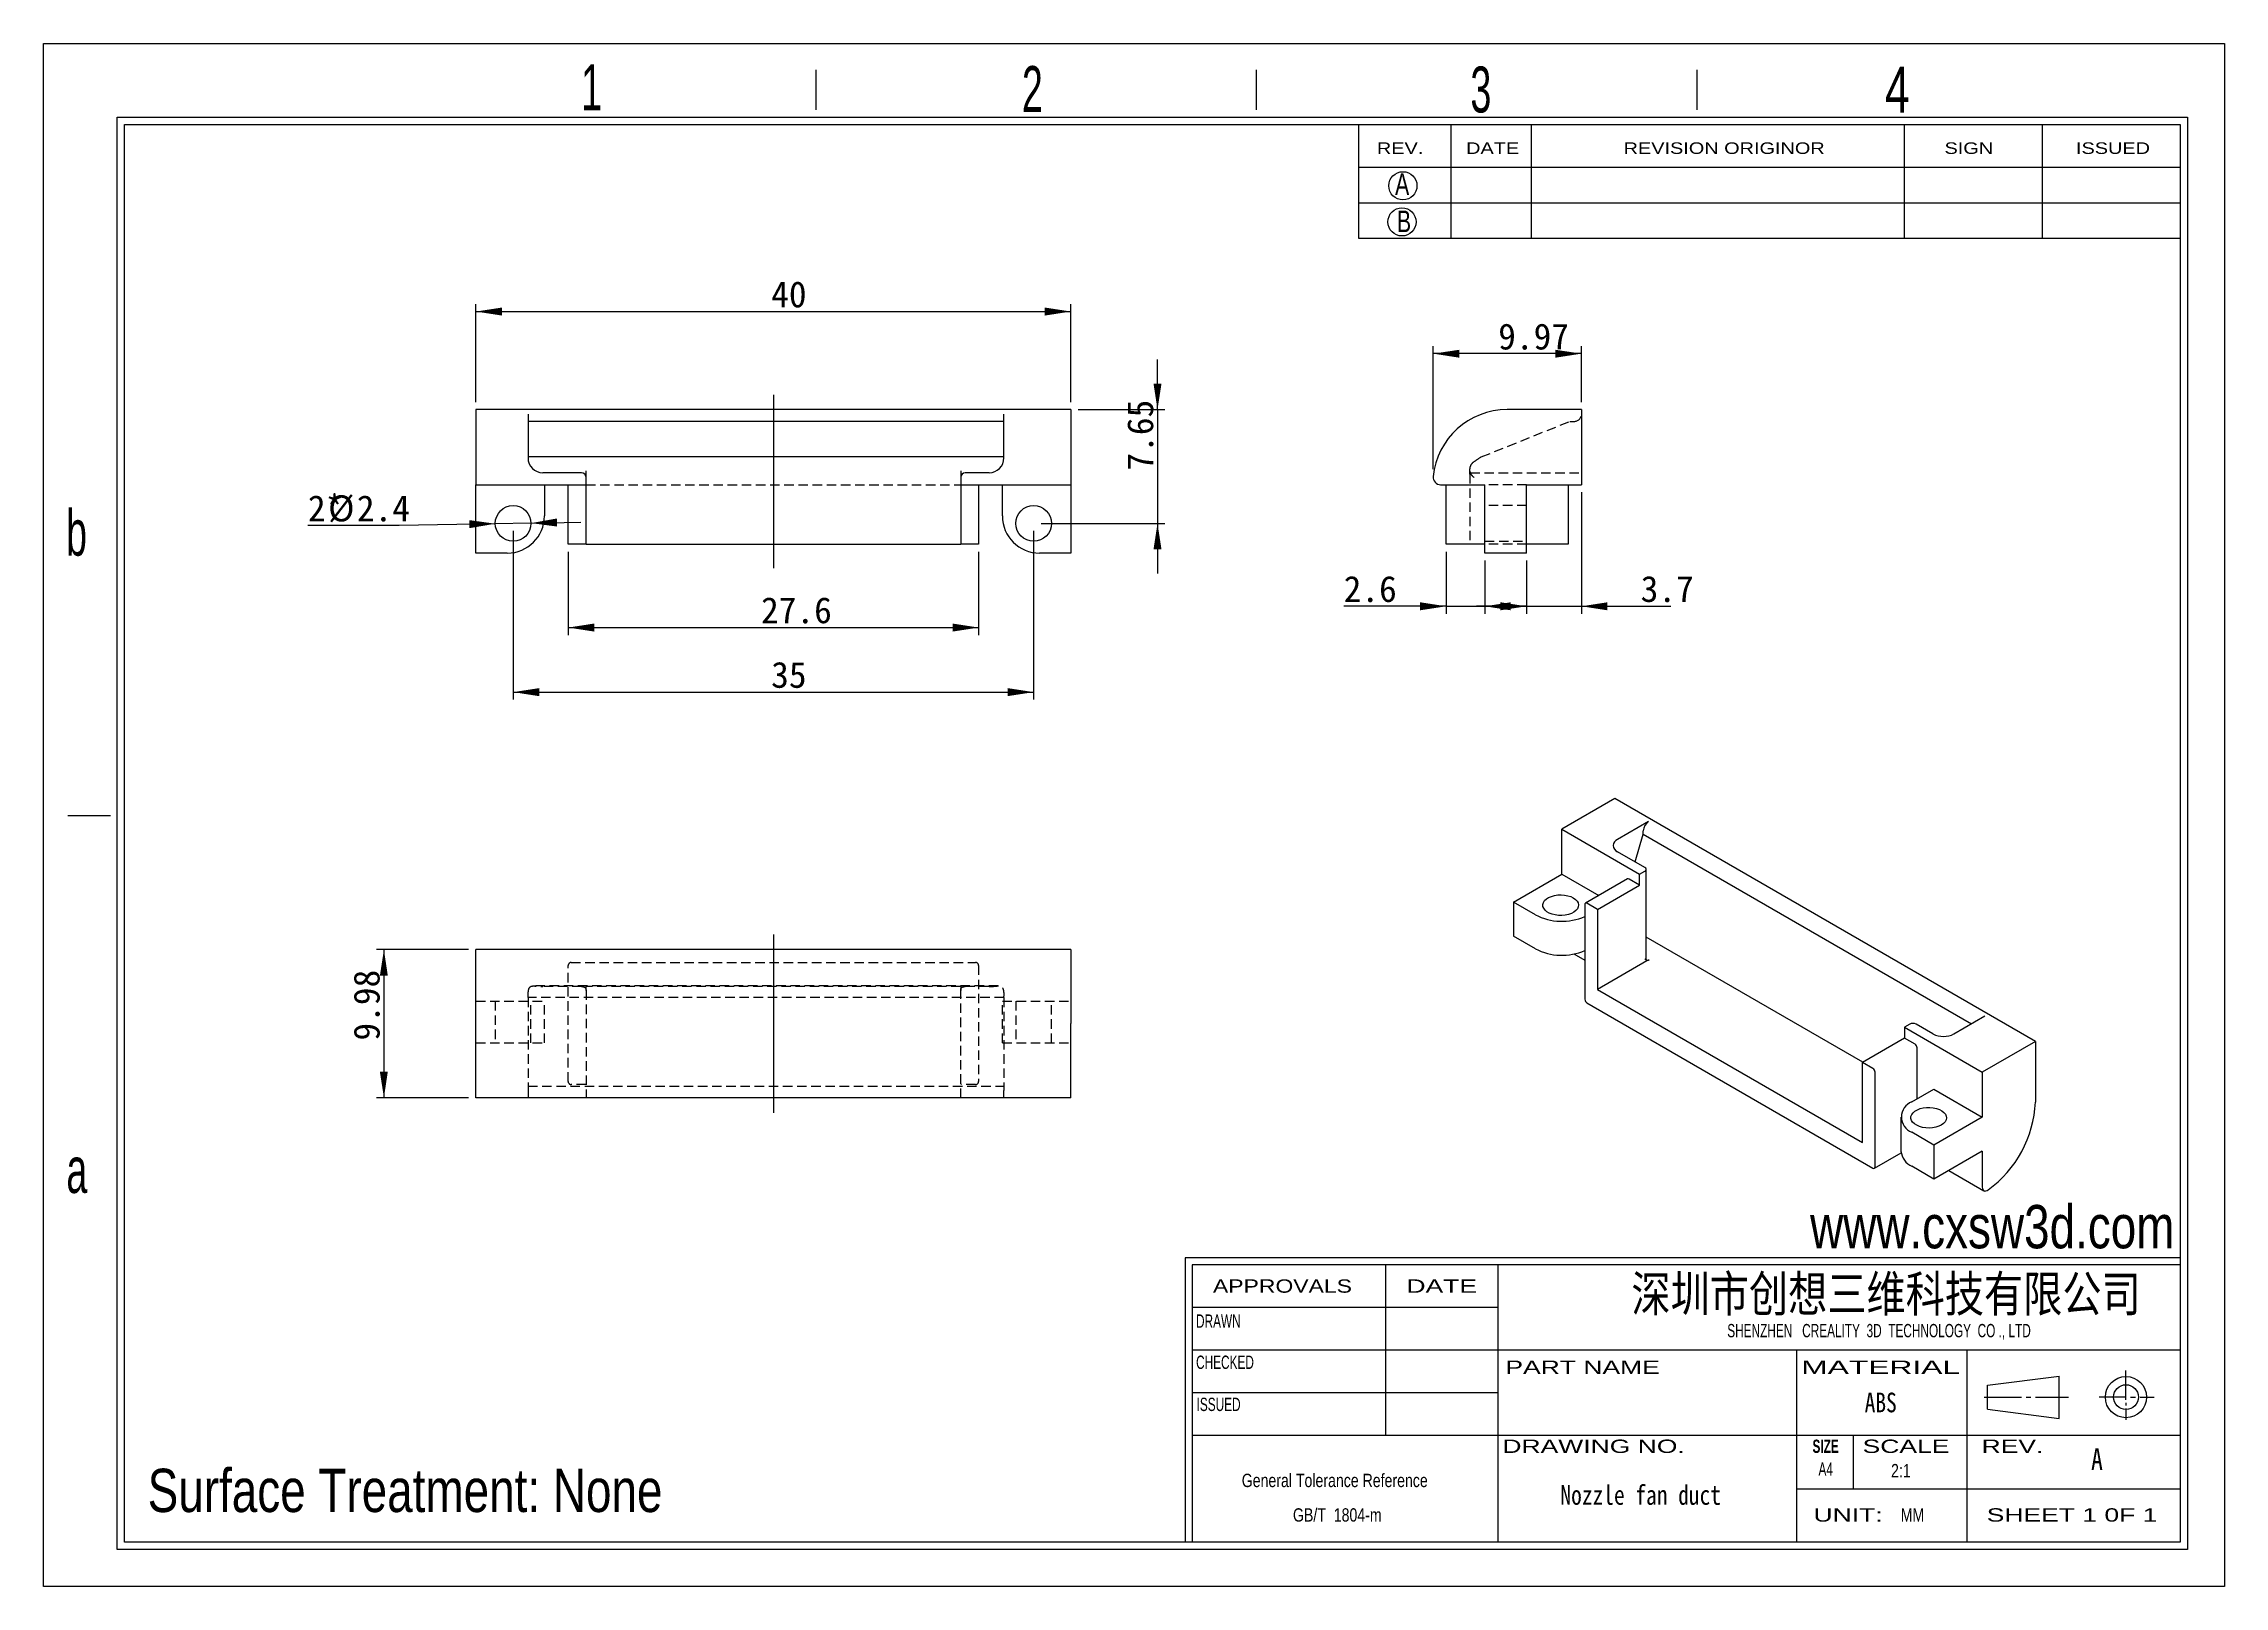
# Model space of a CAD drawing. Extents: x 1 to 148, y 1 to 104.
import ezdxf

# ---------------------------------------------------------------- set-up
doc = ezdxf.new("R2010")
doc.units = 0
doc.header["$LTSCALE"] = 0.5
for name, pattern in [('SLD-中心线', [34.29, 30.48, -1.27, 1.27, -1.27]), ('SLD-实线', [0]), ('SLD-点画线', [10.16, 6.35, -1.27, 1.27, -1.27]), ('SLD-虚线', [1.905, 1.27, -0.635])]:
    doc.linetypes.add(name, pattern=pattern)
doc.layers.get('0').update_dxf_attribs({"linetype": 'CONTINUOUS'})
for name, color, linetype in [('DIM', 5, 'SLD-实线'), ('SLD-0', 179, 'SLD-实线'), ('中心线', 1, 'SLD-点画线')]:
    doc.layers.add(name, color=color, linetype=linetype)
doc.styles.add('SLDTEXTSTYLE0', font='arial.ttf', dxfattribs={"width": 0.7584})
doc.styles.add('SLDTEXTSTYLE1', font='arial.ttf', dxfattribs={"width": 0.63516})
doc.styles.add('SLDTEXTSTYLE10', font='', dxfattribs={"width": 0.8})
doc.styles.add('SLDTEXTSTYLE11', font='', dxfattribs={"width": 0.67})
doc.styles.add('SLDTEXTSTYLE12', font='')
doc.styles.add('SLDTEXTSTYLE2', font='GOTHIC.TTF', dxfattribs={"width": 0.7304})
doc.styles.add('SLDTEXTSTYLE3', font='GOTHIC.TTF', dxfattribs={"width": 0.61171})
doc.styles.add('SLDTEXTSTYLE4', font='arialbd.ttf', dxfattribs={"width": 0.63516})
doc.styles.add('SLDTEXTSTYLE5', font='arial.ttf', dxfattribs={"width": 1.422})
doc.styles.add('SLDTEXTSTYLE6', font='arial.ttf', dxfattribs={"width": 1.2324})
doc.styles.add('SLDTEXTSTYLE7', font='arial.ttf', dxfattribs={"width": 1.7064})
doc.styles.add('SLDTEXTSTYLE8', font='', dxfattribs={"width": 0.8, "bigfont": 'bigfont'})
doc.styles.add('SLDTEXTSTYLE9', font='', dxfattribs={"width": 0.8})
doc.styles.get('SLDTEXTSTYLE10').set_extended_font_data('宋体', bold=True)
doc.styles.get('SLDTEXTSTYLE11').set_extended_font_data('宋体')
doc.styles.get('SLDTEXTSTYLE12').set_extended_font_data('宋体')
doc.styles.get('SLDTEXTSTYLE8').set_extended_font_data('宋体', bold=True)
doc.styles.get('SLDTEXTSTYLE9').set_extended_font_data('宋体')
doc.dimstyles.new('SLDDIMSTYLE0', dxfattribs={"dimtxt": 1.75, "dimasz": 1.75, "dimexe": 0, "dimexo": 0.0625, "dimgap": 0.4375, "dimtad": 2, "dimrnd": 1e-09, "dimzin": 12, "dimdsep": 46, "dimtxsty": 'SLDTEXTSTYLE11', "dimsah": 1, "dimcen": 0.09, "dimadec": 0, "dimazin": 0, "dimtfac": 1, "dimtofl": 0, "dimtmove": 0, "dimatfit": 3, "dimfxl": 0, "dimtolj": 1, "dimtzin": 12, "dimarcsym": 0})
doc.dimstyles.new('SLDDIMSTYLE1', dxfattribs={"dimtxt": 1.75, "dimasz": 1.75, "dimexe": 0, "dimexo": 0.0625, "dimgap": 0.4375, "dimtad": 0, "dimtih": 1, "dimtoh": 1, "dimrnd": 1e-09, "dimzin": 12, "dimdsep": 46, "dimtxsty": 'SLDTEXTSTYLE11', "dimsah": 1, "dimcen": 0, "dimadec": 0, "dimazin": 0, "dimtfac": 1, "dimtmove": 0, "dimatfit": 3, "dimfxl": 0, "dimtolj": 1, "dimtzin": 12, "dimarcsym": 0})
doc.dimstyles.new('SLDDIMSTYLE2', dxfattribs={"dimtxt": 1.75, "dimasz": 1.75, "dimexe": 0, "dimexo": 0.0625, "dimgap": 0.4375, "dimtad": 2, "dimrnd": 1e-09, "dimzin": 12, "dimdsep": 46, "dimtxsty": 'SLDTEXTSTYLE11', "dimsah": 1, "dimcen": 0.09, "dimadec": 0, "dimazin": 0, "dimtfac": 1, "dimtmove": 0, "dimatfit": 0, "dimfxl": 0, "dimtolj": 1, "dimtzin": 12, "dimarcsym": 0})

# ---------------------------------------------------------------- blocks, each defined once
blk = doc.blocks.new('SW_NOTE_0')
at = {"layer": 'SLD-0', "color": 0, "char_height": 0.8963, "attachment_point": 2, "style": 'SLDTEXTSTYLE0'}
for s, insert in [('General Tolerance Reference ', (6.51, 1.16)), (' GB/T  1804-m', (6.55, -1.16))]:
    blk.add_mtext(s, dxfattribs=dict(at, insert=insert))
blk = doc.blocks.new('_D')
at = {"layer": 'DIM'}
for p, q in [((29.98, 80.24), (29.98, 86.83)), ((69.98, 80.24), (69.98, 86.83)), ((29.98, 86.33), (69.98, 86.33))]:
    blk.add_line(p, q, dxfattribs=at)
for points in [[(29.98, 86.33), (31.73, 86.06), (31.73, 86.6)], [(69.98, 86.33), (68.23, 86.6), (68.23, 86.06)]]:
    blk.add_solid(points, dxfattribs=at)
at = {"layer": 'DIM', "insert": (49.83, 88.36), "char_height": 1.75, "attachment_point": 1, "style": 'SLDTEXTSTYLE12'}
blk.add_mtext('40', dxfattribs=at)
blk = doc.blocks.new('_D_1')
at = {"layer": 'DIM'}
for p, q in [((32.48, 71.59), (32.48, 60.25)), ((67.48, 71.59), (67.48, 60.25)), ((32.48, 60.75), (67.48, 60.75))]:
    blk.add_line(p, q, dxfattribs=at)
for points in [[(32.48, 60.75), (34.23, 60.48), (34.23, 61.02)], [(67.48, 60.75), (65.73, 61.02), (65.73, 60.48)]]:
    blk.add_solid(points, dxfattribs=at)
at = {"layer": 'DIM', "insert": (49.83, 62.79), "char_height": 1.75, "attachment_point": 1, "style": 'SLDTEXTSTYLE12'}
blk.add_mtext('35', dxfattribs=at)
blk = doc.blocks.new('_D_2')
at = {"layer": 'DIM'}
for p, q in [((24.81, 71.95), (18.68, 71.95)), ((31.28, 72.07), (24.81, 71.95)), ((33.68, 72.11), (31.28, 72.07)), ((33.68, 72.11), (37.04, 72.18))]:
    blk.add_line(p, q, dxfattribs=at)
for points in [[(31.28, 72.07), (29.53, 72.31), (29.54, 71.77)], [(33.68, 72.11), (35.43, 71.88), (35.42, 72.42)]]:
    blk.add_solid(points, dxfattribs=at)
at = {"layer": 'DIM', "char_height": 1.75, "attachment_point": 1, "style": 'SLDTEXTSTYLE12'}
for s, insert in [('2*', (18.68, 73.98)), ('%%c', (20.04, 73.98)), ('2.4', (21.97, 73.98))]:
    blk.add_mtext(s, dxfattribs=dict(at, insert=insert))
blk = doc.blocks.new('_D_3')
at = {"layer": 'DIM'}
for p, q in [((36.18, 70.19), (36.18, 64.59)), ((63.78, 70.19), (63.78, 64.59)), ((36.18, 65.09), (63.78, 65.09))]:
    blk.add_line(p, q, dxfattribs=at)
for points in [[(36.18, 65.09), (37.93, 64.82), (37.93, 65.36)], [(63.78, 65.09), (62.03, 65.36), (62.03, 64.82)]]:
    blk.add_solid(points, dxfattribs=at)
at = {"layer": 'DIM', "insert": (49.15, 67.13), "char_height": 1.75, "attachment_point": 1, "style": 'SLDTEXTSTYLE12'}
blk.add_mtext('27.6', dxfattribs=at)
blk = doc.blocks.new('_D_4')
at = {"layer": 'DIM'}
for p, q in [((75.81, 79.74), (75.81, 83.11)), ((70.48, 79.74), (76.31, 79.74)), ((75.81, 79.74), (75.81, 72.09)), ((67.98, 72.09), (76.31, 72.09)), ((75.81, 72.09), (75.81, 68.73))]:
    blk.add_line(p, q, dxfattribs=at)
for points in [[(75.81, 79.74), (76.08, 81.49), (75.54, 81.49)], [(75.81, 72.09), (75.54, 70.34), (76.08, 70.34)]]:
    blk.add_solid(points, dxfattribs=at)
at = {"layer": 'DIM', "insert": (73.77, 75.64), "char_height": 1.75, "attachment_point": 1, "rotation": 90, "style": 'SLDTEXTSTYLE12'}
blk.add_mtext('7.65', dxfattribs=at)
blk = doc.blocks.new('_D_5')
at = {"layer": 'DIM'}
for p, q in [((29.48, 43.45), (23.29, 43.45)), ((23.79, 43.45), (23.79, 33.48)), ((29.48, 33.48), (23.29, 33.48))]:
    blk.add_line(p, q, dxfattribs=at)
for points in [[(23.79, 43.45), (23.52, 41.7), (24.05, 41.7)], [(23.79, 33.48), (24.05, 35.23), (23.52, 35.23)]]:
    blk.add_solid(points, dxfattribs=at)
at = {"layer": 'DIM', "insert": (21.75, 37.33), "char_height": 1.75, "attachment_point": 1, "rotation": 90, "style": 'SLDTEXTSTYLE12'}
blk.add_mtext('9.98', dxfattribs=at)
blk = doc.blocks.new('_D_6')
at = {"layer": 'DIM'}
for p, q in [((95.22, 70.19), (95.22, 66.02)), ((97.82, 69.59), (97.82, 66.02)), ((95.22, 66.52), (88.33, 66.52)), ((95.22, 66.52), (97.82, 66.52)), ((97.82, 66.52), (101.19, 66.52))]:
    blk.add_line(p, q, dxfattribs=at)
for points in [[(95.22, 66.52), (93.47, 66.79), (93.47, 66.25)], [(97.82, 66.52), (99.57, 66.25), (99.57, 66.79)]]:
    blk.add_solid(points, dxfattribs=at)
at = {"layer": 'DIM', "insert": (88.33, 68.56), "char_height": 1.75, "attachment_point": 1, "style": 'SLDTEXTSTYLE12'}
blk.add_mtext('2.6', dxfattribs=at)
blk = doc.blocks.new('_D_7')
at = {"layer": 'DIM'}
for p, q in [((104.32, 74.19), (104.32, 66.02)), ((100.62, 69.59), (100.62, 66.02)), ((100.62, 66.52), (97.26, 66.52)), ((100.62, 66.52), (104.32, 66.52)), ((104.32, 66.52), (110.34, 66.52))]:
    blk.add_line(p, q, dxfattribs=at)
for points in [[(100.62, 66.52), (98.87, 66.79), (98.87, 66.25)], [(104.32, 66.52), (106.07, 66.25), (106.07, 66.79)]]:
    blk.add_solid(points, dxfattribs=at)
at = {"layer": 'DIM', "insert": (108.3, 68.56), "char_height": 1.75, "attachment_point": 1, "style": 'SLDTEXTSTYLE12'}
blk.add_mtext('3.7', dxfattribs=at)
blk = doc.blocks.new('_D_8')
at = {"layer": 'DIM'}
for p, q in [((94.35, 75.74), (94.35, 84)), ((104.32, 80.24), (104.32, 84)), ((104.32, 83.5), (94.35, 83.5))]:
    blk.add_line(p, q, dxfattribs=at)
for points in [[(94.35, 83.5), (96.1, 83.23), (96.1, 83.76)], [(104.32, 83.5), (102.57, 83.76), (102.57, 83.23)]]:
    blk.add_solid(points, dxfattribs=at)
at = {"layer": 'DIM', "insert": (98.72, 85.53), "char_height": 1.75, "attachment_point": 1, "style": 'SLDTEXTSTYLE12'}
blk.add_mtext('9.97', dxfattribs=at)

msp = doc.modelspace()

# ---------------------------------------------------------------- linework, layer by layer
at = {"color": 7, "linetype": 'SLD-实线'}
for p, q in [((29.98, 79.742), (29.98, 74.692)), ((69.98, 79.742), (29.98, 79.742)), ((33.48, 79.442), (33.48, 76.492)), ((65.48, 76.492), (65.48, 79.442)), ((69.98, 79.742), (69.98, 74.692)), ((104.324, 79.742), (99.324, 79.742)), ((104.324, 79.742), (104.324, 74.692)), ((65.48, 78.942), (33.48, 78.942)), ((65.48, 76.563), (33.48, 76.563)), ((37.08, 75.492), (34.48, 75.492)), ((37.38, 75.192), (37.38, 75.618)), ((37.38, 74.692), (37.38, 75.192)), ((62.58, 75.618), (62.58, 75.192)), ((62.58, 75.192), (62.58, 74.692)), ((64.48, 75.492), (62.88, 75.492)), ((29.98, 74.692), (37.38, 74.692)), ((29.98, 70.092), (29.98, 74.692)), ((34.58, 74.692), (34.58, 72.592)), ((36.18, 70.692), (36.18, 74.692)), ((37.38, 70.692), (37.38, 74.692)), ((62.58, 74.692), (69.98, 74.692)), ((62.58, 74.692), (62.58, 70.692)), ((63.78, 74.692), (63.78, 70.692)), ((65.38, 72.592), (65.38, 74.692)), ((69.98, 74.692), (69.98, 70.092)), ((94.846, 74.692), (97.824, 74.692)), ((95.224, 70.692), (95.224, 74.692)), ((97.824, 70.092), (97.824, 74.692)), ((100.624, 70.092), (100.624, 74.692)), ((100.624, 74.692), (104.324, 74.692)), ((103.424, 74.692), (103.424, 70.692)), ((36.38, 70.692), (36.18, 70.692)), ((37.38, 70.692), (36.38, 70.692)), ((37.38, 70.692), (62.58, 70.692)), ((63.58, 70.692), (62.58, 70.692)), ((63.78, 70.692), (63.58, 70.692)), ((95.424, 70.692), (95.224, 70.692)), ((97.824, 70.692), (95.424, 70.692)), ((103.224, 70.692), (100.624, 70.692)), ((103.424, 70.692), (103.224, 70.692)), ((32.08, 70.092), (29.98, 70.092)), ((69.98, 70.092), (67.88, 70.092)), ((100.624, 70.092), (97.824, 70.092)), ((106.563, 53.598), (102.992, 51.536)), ((134.847, 37.27), (106.563, 53.598)), ((102.992, 48.515), (102.992, 51.536)), ((102.992, 51.536), (108.225, 48.516)), ((108.826, 52.047), (106.74, 50.842)), ((108.472, 51.201), (108.472, 51.434)), ((108.578, 48.965), (106.74, 50.026)), ((107.934, 49.336), (108.472, 51.201)), ((108.472, 51.201), (130.544, 38.459)), ((99.739, 46.637), (102.992, 48.515)), ((102.992, 48.515), (105.479, 47.08)), ((108.225, 48.516), (108.578, 48.72)), ((108.225, 47.781), (108.225, 48.516)), ((108.666, 42.769), (108.666, 48.842)), ((107.418, 48.199), (104.589, 46.566)), ((105.396, 46.148), (108.225, 47.781)), ((108.225, 47.781), (107.518, 48.189)), ((101.224, 45.78), (99.739, 46.637)), ((99.739, 46.637), (99.739, 44.351)), ((104.548, 46.474), (104.548, 40.105)), ((105.396, 46.148), (104.689, 46.556)), ((105.396, 46.148), (105.396, 40.759)), ((101.224, 43.494), (99.739, 44.351)), ((123.235, 35.873), (108.666, 44.283)), ((69.98, 43.454), (29.98, 43.454)), ((29.98, 43.451), (29.98, 43.454)), ((29.98, 38.476), (29.98, 43.451)), ((69.98, 43.454), (69.98, 43.451)), ((69.98, 43.451), (69.98, 38.476)), ((103.817, 43.152), (104.548, 42.73)), ((108.725, 42.681), (105.396, 40.759)), ((104.689, 39.86), (123.922, 28.757)), ((105.396, 40.759), (123.215, 30.472)), ((29.98, 33.476), (29.98, 38.476)), ((69.98, 33.476), (69.98, 38.476)), ((126.397, 38.433), (126.044, 38.229)), ((126.044, 38.229), (126.044, 37.494)), ((126.044, 38.229), (131.276, 35.208)), ((127.953, 37.78), (126.822, 38.433)), ((129.367, 37.78), (131.453, 38.984)), ((126.044, 37.494), (123.215, 35.861)), ((126.751, 37.086), (126.044, 37.494)), ((126.892, 33.412), (126.892, 36.841)), ((134.847, 37.27), (131.276, 35.208)), ((134.847, 37.27), (134.847, 33.187)), ((123.215, 30.472), (123.215, 35.861)), ((123.922, 35.453), (123.215, 35.861)), ((124.064, 28.839), (124.064, 35.208)), ((131.276, 35.208), (131.276, 32.187)), ((126.539, 33.207), (128.024, 34.065)), ((128.024, 34.065), (131.276, 32.187)), ((69.98, 33.476), (29.98, 33.476)), ((125.806, 32.187), (125.806, 29.901)), ((128.024, 30.309), (126.539, 31.166)), ((131.276, 32.187), (128.024, 30.309)), ((124.022, 28.747), (125.815, 29.782)), ((128.024, 30.309), (128.024, 28.023)), ((131.276, 29.901), (128.024, 28.023)), ((131.276, 29.901), (131.276, 27.469)), ((128.024, 28.023), (126.539, 28.88)), ((129.024, 28.6), (131.38, 27.24))]:
    msp.add_line(p, q, dxfattribs=at)
at = {"color": 7, "linetype": 'SLD-虚线'}
for p, q in [((97.582, 76.563), (103.538, 78.942)), ((103.538, 78.942), (103.824, 78.942)), ((96.824, 75.4), (96.824, 70.692)), ((96.841, 75.492), (104.324, 75.492)), ((37.38, 74.692), (62.58, 74.692)), ((100.624, 74.692), (97.824, 74.692)), ((100.624, 73.292), (97.824, 73.292)), ((97.824, 70.892), (100.624, 70.892)), ((100.624, 70.692), (97.824, 70.692)), ((36.38, 42.576), (63.58, 42.576)), ((36.18, 34.576), (36.18, 42.376)), ((63.78, 42.376), (63.78, 34.576)), ((29.98, 39.976), (34.58, 39.976)), ((31.28, 39.976), (31.28, 37.176)), ((33.48, 40.218), (33.48, 40.323)), ((33.48, 40.218), (33.48, 34.262)), ((65.48, 40.218), (33.48, 40.218)), ((33.68, 37.176), (33.68, 39.976)), ((65.098, 41.001), (33.87, 41.001)), ((37.08, 40.959), (34.48, 40.959)), ((34.58, 37.176), (34.58, 39.976)), ((37.38, 40.701), (37.38, 40.993)), ((62.58, 40.976), (37.38, 40.976)), ((37.38, 40.701), (37.38, 33.476)), ((62.58, 40.993), (62.58, 40.701)), ((62.58, 33.476), (62.58, 40.701)), ((64.48, 40.959), (62.88, 40.959)), ((65.38, 39.976), (69.98, 39.976)), ((65.38, 37.176), (65.38, 39.976)), ((65.48, 40.218), (65.48, 40.323)), ((65.48, 40.218), (65.48, 34.262)), ((66.28, 39.976), (66.28, 37.176)), ((68.68, 37.176), (68.68, 39.976)), ((29.98, 37.176), (34.58, 37.176)), ((65.38, 37.176), (69.98, 37.176)), ((33.48, 34.262), (65.48, 34.262)), ((33.48, 34.262), (33.48, 33.976)), ((33.48, 33.976), (33.48, 33.476)), ((37.38, 34.376), (36.38, 34.376)), ((63.58, 34.376), (62.58, 34.376)), ((65.48, 34.262), (65.48, 33.976)), ((65.48, 33.476), (65.48, 33.976))]:
    msp.add_line(p, q, dxfattribs=at)
at = {"color": 7, "linetype": 'SLD-实线', "flags": 128}
for points in [[(103.77, 46.923), (103.915, 46.822), (104.024, 46.706), (104.094, 46.58), (104.121, 46.45), (104.105, 46.318), (104.046, 46.191), (103.946, 46.073), (103.809, 45.967), (103.64, 45.879), (103.446, 45.81), (103.232, 45.764), (103.007, 45.742), (102.779, 45.745), (102.556, 45.773), (102.346, 45.825), (102.157, 45.899), (101.996, 45.992), (101.868, 46.101), (101.778, 46.222), (101.73, 46.351), (101.724, 46.483), (101.762, 46.613), (101.842, 46.736), (101.961, 46.848), (102.114, 46.946), (102.297, 47.025), (102.502, 47.082), (102.722, 47.116), (102.95, 47.126), (103.176, 47.11), (103.394, 47.07), (103.594, 47.007), (103.77, 46.923)], [(128.519, 31.656), (128.343, 31.572), (128.142, 31.509), (127.925, 31.469), (127.699, 31.454), (127.471, 31.463), (127.251, 31.497), (127.046, 31.555), (126.863, 31.634), (126.709, 31.731), (126.591, 31.843), (126.511, 31.967), (126.473, 32.097), (126.479, 32.228), (126.527, 32.357), (126.617, 32.478), (126.745, 32.587), (126.906, 32.68), (127.095, 32.754), (127.305, 32.806), (127.528, 32.834), (127.756, 32.837), (127.981, 32.815), (128.194, 32.769), (128.389, 32.701), (128.558, 32.612), (128.695, 32.507), (128.794, 32.388), (128.853, 32.261), (128.87, 32.13), (128.843, 31.999), (128.773, 31.873), (128.664, 31.758), (128.519, 31.656)], [(131.276, 27.469), (131.284, 27.389), (131.307, 27.321), (131.344, 27.269), (131.393, 27.234), (131.452, 27.218), (131.519, 27.222), (131.592, 27.246), (131.665, 27.288)]]:
    msp.add_lwpolyline(points, dxfattribs=at)
at = {"color": 7, "linetype": 'SLD-实线'}
for centre in [(32.48, 72.092), (67.48, 72.092)]:
    msp.add_circle(centre, 1.2, dxfattribs=at)
for centre, radius, start, end in [((99.324, 74.742), 5, 90, 174.26083), ((34.48, 76.492), 1, 180, 270), ((64.48, 76.492), 1, 270, 0), ((37.08, 75.192), 0.3, 0, 90), ((62.88, 75.192), 0.3, 90, 180), ((94.846, 75.192), 0.5, 174.26083, 270), ((32.08, 72.592), 2.5, 270, 0), ((67.88, 72.592), 2.5, 180, 270), ((109.24, 51.399), 0.768, 122.60548, 177.39452), ((106.895, 50.434), 0.437, 110.78342, 249.21658), ((108.532, 48.842), 0.131, 290.78342, 69.21658), ((107.459, 48.107), 0.101, 54.38242, 114.30712), ((103.002, 49.242), 3.892, 242.82497, 293.40893), ((104.634, 46.488), 0.0873, 50.79671, 189.21404), ((103.002, 46.956), 3.892, 242.82497, 293.40893), ((108.767, 42.967), 0.239, 217.81559, 297.90505), ((109.312, 41.671), 1.168, 111.75412, 120.16689), ((104.855, 40.119), 0.307, 182.60548, 237.39452), ((126.609, 38.024), 0.461, 62.60967, 117.39033), ((126.585, 36.827), 0.307, 2.60548, 57.39452), ((128.66, 39.145), 1.537, 242.60967, 297.39033), ((123.757, 35.194), 0.307, 2.60548, 57.39452), ((126.926, 32.187), 1.092, 110.78342, 249.21658), ((127.108, 33.554), 7.748, 306.02921, 357.28632), ((127.063, 30.029), 1.263, 185.8452, 245.47494), ((123.978, 28.825), 0.0873, 230.79671, 9.21404)]:
    msp.add_arc(centre, radius, start, end, dxfattribs=at)
at = {"color": 7, "linetype": 'SLD-虚线'}
for centre, radius, start, end in [((103.824, 79.442), 0.5, 270, 0), ((124.754, 36.217), 48.642, 123.95958, 124.10863), ((95.424, 75.4), 1.4, 0, 8.95329), ((97.399, 75.711), 0.6, 188.95329, 211.46219), ((36.38, 42.376), 0.2, 90, 180), ((63.58, 42.376), 0.2, 0, 90), ((36.38, 34.576), 0.2, 180, 270), ((63.58, 34.576), 0.2, 270, 0)]:
    msp.add_arc(centre, radius, start, end, dxfattribs=at)
for points in [[(97.477, 76.492), (97.336, 76.396), (97.196, 76.3), (97.058, 76.205)], [(33.48, 40.323), (33.48, 40.464), (33.493, 40.604), (33.522, 40.742)], [(65.438, 40.742), (65.466, 40.604), (65.48, 40.464), (65.48, 40.323)]]:
    msp.add_open_spline(points, degree=3, dxfattribs=at)
for points, knots in [([(97.058, 76.205), (96.965, 76.14), (96.896, 76.052), (96.813, 75.872), (96.8, 75.784), (96.799, 75.643), (96.811, 75.587), (96.832, 75.512), (96.841, 75.492), (96.841, 75.492)], [0, 0, 0, 0, 0.25, 0.25, 0.5, 0.5, 0.75, 0.75, 1, 1, 1, 1]), ([(96.841, 75.492), (96.841, 75.492), (96.845, 75.48), (96.864, 75.439), (96.88, 75.409), (96.947, 75.309), (97.017, 75.239), (97.099, 75.192)], [0, 0, 0, 0, 0.25, 0.25, 0.5, 0.5, 1, 1, 1, 1]), ([(33.522, 40.742), (33.541, 40.835), (33.576, 40.904), (33.688, 40.987), (33.765, 41), (33.94, 41.001), (34.041, 40.989), (34.253, 40.968), (34.366, 40.959), (34.48, 40.959)], [0, 0, 0, 0, 0.25, 0.25, 0.5, 0.5, 0.75, 0.75, 1, 1, 1, 1]), ([(37.08, 40.959), (37.128, 40.959), (37.174, 40.955), (37.256, 40.936), (37.291, 40.92), (37.368, 40.853), (37.38, 40.783), (37.38, 40.701)], [0, 0, 0, 0, 0.25, 0.25, 0.5, 0.5, 1, 1, 1, 1]), ([(62.58, 40.701), (62.58, 40.742), (62.583, 40.779), (62.601, 40.847), (62.617, 40.876), (62.668, 40.92), (62.703, 40.936), (62.785, 40.955), (62.832, 40.959), (62.88, 40.959)], [0, 0, 0, 0, 0.25, 0.25, 0.5, 0.5, 0.75, 0.75, 1, 1, 1, 1]), ([(64.48, 40.959), (64.594, 40.959), (64.706, 40.968), (64.919, 40.989), (65.019, 41.001), (65.195, 41), (65.271, 40.987), (65.384, 40.905), (65.418, 40.835), (65.438, 40.742)], [0, 0, 0, 0, 0.25, 0.25, 0.5, 0.5, 0.75, 0.75, 1, 1, 1, 1])]:
    msp.add_open_spline(points, degree=3, knots=knots, dxfattribs=at)
at = {"color": 7, "linetype": 'SLD-实线'}
msp.add_open_spline([(108.663, 42.769), (108.664, 42.766), (108.666, 42.755), (108.652, 42.753), (108.637, 42.765), (108.634, 42.768)], degree=3, knots=[0, 0, 0, 0, 0.2342287, 0.8094966, 1, 1, 1, 1], dxfattribs=at)
at = {"layer": 'SLD-0'}
for p, q in [((0.906, 104.337), (147.553, 104.337)), ((0.906, 0.647), (0.906, 104.337)), ((147.553, 104.337), (147.553, 0.647)), ((6.337, 3.609), (6.337, 98.905)), ((6.337, 98.905), (144.591, 98.905)), ((126.009, 98.905), (126.009, 91.257)), ((135.3, 98.905), (135.3, 91.257)), ((144.591, 98.905), (144.591, 3.609)), ((144.591, 3.609), (6.337, 3.609)), ((147.553, 0.647), (0.906, 0.647))]:
    msp.add_line(p, q, dxfattribs=at)
at = {"layer": 'SLD-0', "color": 6, "linetype": 'SLD-实线'}
for p, q in [((52.851, 99.893), (52.851, 102.585)), ((82.476, 99.893), (82.476, 102.585)), ((112.102, 99.893), (112.102, 102.585)), ((5.844, 3.116), (5.844, 99.399)), ((5.844, 99.399), (145.084, 99.399)), ((145.084, 99.399), (145.084, 3.116)), ((5.402, 52.426), (2.534, 52.426)), ((145.084, 3.116), (5.844, 3.116))]:
    msp.add_line(p, q, dxfattribs=at)
at = {"layer": 'SLD-0', "color": 179, "linetype": 'SLD-实线'}
for p, q in [((89.329, 98.905), (89.329, 91.257)), ((95.525, 98.905), (95.525, 91.257)), ((100.943, 98.905), (100.943, 91.257)), ((89.329, 96.037), (144.591, 96.037)), ((89.329, 93.647), (144.591, 93.647)), ((89.329, 91.257), (144.591, 91.257)), ((144.591, 22.731), (77.665, 22.731)), ((77.665, 22.731), (77.665, 3.609)), ((144.591, 22.253), (78.143, 22.253)), ((78.143, 22.253), (78.143, 3.609)), ((91.14, 22.253), (91.14, 10.78)), ((98.699, 22.253), (98.699, 3.609)), ((98.699, 19.385), (78.143, 19.385)), ((144.591, 16.517), (78.143, 16.517)), ((118.776, 16.517), (118.776, 3.609)), ((130.249, 3.609), (130.249, 16.517)), ((131.628, 14.177), (136.444, 14.769)), ((136.444, 11.923), (136.444, 14.769)), ((140.935, 13.175), (140.935, 15.158)), ((98.699, 13.648), (78.143, 13.648)), ((131.393, 13.366), (133.915, 13.366)), ((131.628, 12.553), (131.628, 14.177)), ((134.23, 13.366), (134.546, 13.366)), ((134.861, 13.366), (137.068, 13.366)), ((140.935, 13.366), (139.134, 13.366)), ((141.25, 13.366), (141.565, 13.366)), ((141.881, 13.366), (142.826, 13.366)), ((131.628, 12.553), (136.444, 11.923)), ((140.935, 12.983), (140.935, 12.792)), ((140.935, 12.6), (140.935, 11.833)), ((144.591, 10.78), (78.143, 10.78)), ((122.601, 10.78), (122.601, 7.195)), ((118.776, 7.195), (144.591, 7.195))]:
    msp.add_line(p, q, dxfattribs=at)
at = {"layer": 'SLD-0'}
for centre in [(92.311, 94.782), (92.25, 92.357)]:
    msp.add_circle(centre, 0.947, dxfattribs=at)
at = {"layer": 'SLD-0', "color": 179, "linetype": 'SLD-实线'}
for radius in [1.386, 0.834]:
    msp.add_circle((140.935, 13.366), radius, dxfattribs=at)
at = {"layer": '中心线', "linetype": 'SLD-中心线'}
for p, q in [((49.98, 80.742), (49.98, 69.092)), ((49.98, 44.451), (49.98, 32.476))]:
    msp.add_line(p, q, dxfattribs=at)

# ---------------------------------------------------------------- block references
at = {"layer": 'SLD-0', "color": 179}
msp.add_blockref('SW_NOTE_0', (81.219, 7.055), dxfattribs=at)

# ---------------------------------------------------------------- texts
at = {"layer": 'SLD-0'}
for s, insert, char_height, attachment_point, style in [('1', (37.055, 102.949), 3.086, 1, 'SLDTEXTSTYLE3'), ('2', (66.694, 102.828), 3.086, 1, 'SLDTEXTSTYLE3'), ('3', (96.853, 102.797), 3.086, 1, 'SLDTEXTSTYLE3'), ('4', (124.72, 102.793), 3.086, 1, 'SLDTEXTSTYLE2'), ('A', (91.789, 95.626), 1.452, 1, 'SLDTEXTSTYLE2'), ('B', (91.916, 93.119), 1.452, 1, 'SLDTEXTSTYLE2'), ('b', (2.417, 73.01), 3.086, 1, 'SLDTEXTSTYLE3'), ('a', (2.44, 30.176), 3.086, 1, 'SLDTEXTSTYLE3'), ('深圳市创想三维科技有限公司', (124.803, 21.52), 2.41404, 2, 'SLDTEXTSTYLE8'), ('ABS', (124.444, 13.668), 1.3229, 2, 'SLDTEXTSTYLE10'), ('A', (138.589, 9.927), 1.455, 1, 'SLDTEXTSTYLE9'), ('Nozzle fan duct', (108.304, 7.451), 1.32292, 2, 'SLDTEXTSTYLE10')]:
    msp.add_mtext(s, dxfattribs=dict(at, insert=insert, char_height=char_height, attachment_point=attachment_point, style=style))
at = {"layer": 'SLD-0', "color": 179}
for s, insert, char_height, attachment_point, style in [('REV.', (90.564, 97.7), 0.7768, 1, 'SLDTEXTSTYLE6'), ('DATE', (96.563, 97.7), 0.7768, 1, 'SLDTEXTSTYLE6'), ('REVISION ORIGINOR', (107.154, 97.7), 0.77682, 1, 'SLDTEXTSTYLE6'), ('SIGN', (128.733, 97.7), 0.7768, 1, 'SLDTEXTSTYLE6'), ('ISSUED', (137.574, 97.7), 0.7768, 1, 'SLDTEXTSTYLE6'), ('APPROVALS', (84.213, 21.281), 0.8963, 2, 'SLDTEXTSTYLE6'), ('DATE', (94.925, 21.281), 0.8963, 2, 'SLDTEXTSTYLE5'), ('DRAWN', (79.902, 18.926), 0.8963, 2, 'SLDTEXTSTYLE1'), ('SHENZHEN   CREALITY  3D  TECHNOLOGY  CO ., LTD', (124.33, 18.284), 0.89633, 2, 'SLDTEXTSTYLE1'), ('CHECKED', (80.348, 16.157), 0.8963, 2, 'SLDTEXTSTYLE1'), ('PART NAME', (104.397, 15.823), 0.8963, 2, 'SLDTEXTSTYLE5'), ('MATERIAL', (124.44, 15.823), 0.8963, 2, 'SLDTEXTSTYLE7'), ('ISSUED', (79.918, 13.327), 0.8963, 2, 'SLDTEXTSTYLE1'), ('DRAWING NO.', (105.134, 10.511), 0.89633, 2, 'SLDTEXTSTYLE5'), ('SIZE', (120.739, 10.511), 0.8963, 2, 'SLDTEXTSTYLE4'), ('SCALE', (126.144, 10.511), 0.8963, 2, 'SLDTEXTSTYLE5'), ('REV.', (133.305, 10.511), 0.8963, 2, 'SLDTEXTSTYLE5'), ('A4', (120.745, 8.977), 0.8963, 2, 'SLDTEXTSTYLE1'), ('2:1', (125.798, 8.873), 0.8963, 2, 'SLDTEXTSTYLE0'), ('UNIT:', (122.249, 5.895), 0.8963, 2, 'SLDTEXTSTYLE5'), ('MM', (126.58, 5.895), 0.8963, 2, 'SLDTEXTSTYLE0'), ('SHEET 1 0F 1', (137.31, 5.895), 0.89633, 2, 'SLDTEXTSTYLE5')]:
    msp.add_mtext(s, dxfattribs=dict(at, insert=insert, char_height=char_height, attachment_point=attachment_point, style=style))
at = {"layer": 'SLD-0', "color": 5, "char_height": 2.91042, "attachment_point": 1, "style": 'SLDTEXTSTYLE0'}
for s, insert in [('www.cxsw3d.com', (119.694, 26.278)), ('Surface Treatment: None', (7.904, 8.553))]:
    msp.add_mtext(s, dxfattribs=dict(at, insert=insert))

# ---------------------------------------------------------------- dimensions: what is measured, and where the dimension line sits
at = {"layer": 'DIM'}
for base, p1, p2, dimstyle, picture, middle in [((69.98, 86.327), (29.98, 79.742), (69.98, 79.742), 'SLDDIMSTYLE0', '_D', (50.51, 86.327)), ((94.34875, 83.49545), (104.32368, 79.74192), (94.34875, 75.24192), 'SLDDIMSTYLE2', '_D_8', (100.08019, 83.49545)), ((104.324, 66.519), (100.624, 70.092), (104.324, 74.692), 'SLDDIMSTYLE2', '_D_7', (109.324, 66.519)), ((67.48, 60.751), (32.48, 72.092), (67.48, 72.092), 'SLDDIMSTYLE0', '_D_1', (50.51, 60.751)), ((63.78, 65.092), (36.18, 70.692), (63.78, 70.692), 'SLDDIMSTYLE0', '_D_3', (50.51, 65.092))]:
    dim = msp.add_linear_dim(base=base, p1=p1, p2=p2, dimstyle=dimstyle, dxfattribs=at)
    dim.commit()
    dim.dimension.update_dxf_attribs({"geometry": picture, "text_midpoint": middle, "dimtype": 160})
for base, p1, p2, angle, picture, middle in [((75.81, 72.092), (69.98, 79.742), (67.48, 72.092), 90, '_D_4', (75.81, 76.999)), ((97.824, 66.519), (95.224, 70.692), (97.824, 70.092), 0, '_D_6', (89.346, 66.519)), ((23.785, 33.476), (29.98, 43.454), (29.98, 33.476), 90, '_D_5', (23.785, 38.696))]:
    dim = msp.add_linear_dim(base=base, p1=p1, p2=p2, angle=angle, dimstyle='SLDDIMSTYLE2', dxfattribs=at)
    dim.commit()
    dim.dimension.update_dxf_attribs({"geometry": picture, "text_midpoint": middle, "dimtype": 160})
dim = msp.add_diameter_dim_2p(p1=(31.28, 72.069), p2=(33.68, 72.114), text='2*<>', dimstyle='SLDDIMSTYLE1', dxfattribs=at)
dim.commit()
dim.dimension.update_dxf_attribs({"geometry": '_D_2', "text_midpoint": (21.346, 73.217), "dimtype": 163})

doc.saveas('drawing.dxf')
